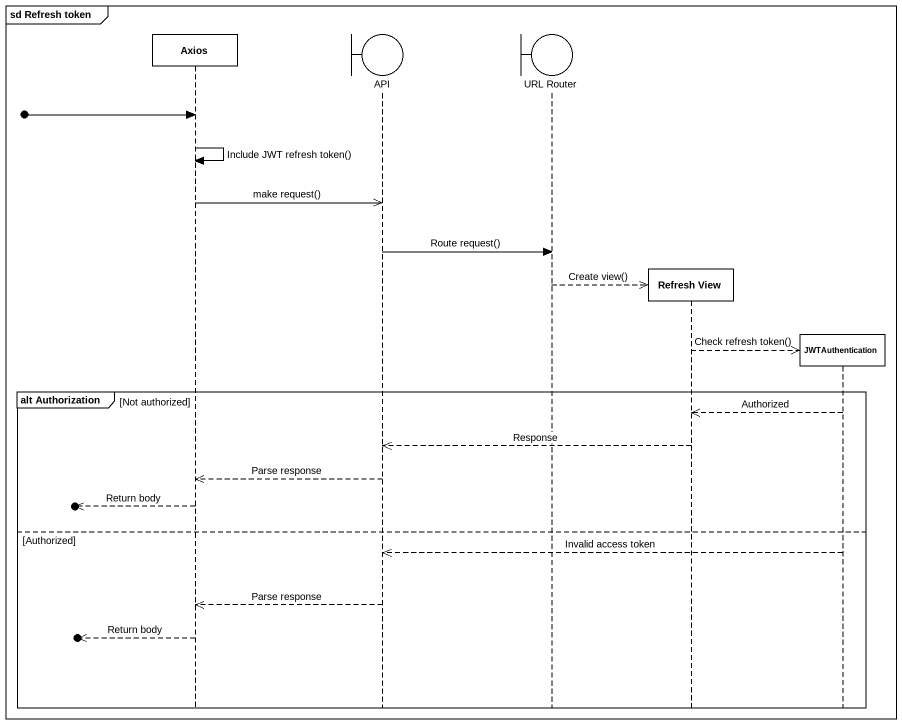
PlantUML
@startuml
mainframe sd Refresh token
hide footbox
participant Axios
boundary API
boundary "URL Router" as URL_Router
participant "Refresh View" as Refresh_View
participant JWTAuthentication

[o-> Axios
Axios -> Axios : Include JWT refresh token()
Axios ->> API : make request()
API -> URL_Router : Route request()
URL_Router -->> Refresh_View ** : Create view()
Refresh_View -->> JWTAuthentication ** : Check refresh token()
group alt Authorization [Not authorized]
  JWTAuthentication -->> Refresh_View : Authorized
  Refresh_View -->> API : Response
  API -->> Axios : Parse response
  [o<<-- Axios : Return body
else Authorized
  JWTAuthentication -->> API : Invalid access token
  API -->> Axios : Parse response
  [o<<-- Axios : Return body
end
@enduml
